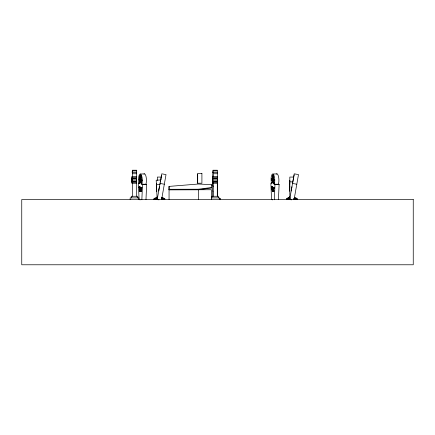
<?xml version="1.0" encoding="UTF-8"?>
<svg xmlns="http://www.w3.org/2000/svg" width="435" height="435" viewBox="0 0 435 435"><rect width="100%" height="100%" fill="white"/><g stroke="black" fill="none" stroke-linecap="round" stroke-linejoin="round"><path stroke-width="0.65" d="M139.532 187.496C139.733 188.301 139.146 185.353 139.14 187.828M139.477 186.854C140.445 188.355 140.527 188.295 141.136 188.431L141.087 187.414M140.75 188.398L141.125 188.524L141.049 187.42M272.451 187.556L272.685 187.115L272.397 188.197L272.386 187.393L272.141 187.528L272.821 188.257L272.267 186.93L272.457 188.099L273.066 188.203L272.881 187.273M272.277 187.012L272.141 187.452L272.147 187.017L272.522 187.099L272.821 188.257M273.637 190.013L273.474 188.931L273.376 189.986M274.023 188.371L273.593 188.524L273.256 187.382L273.501 188.638L273.224 188.398M139.586 187.333L139.591 186.947M139.7 188.986L139.858 189.497L139.863 188.725L140.222 188.643L140.532 189.823L140.26 188.698L140.565 188.98A10.483 3.29 87.9 0 0 140.728 189.638L140.597 189.644A10.483 3.29 87.9 0 1 140.434 188.986L140.26 188.698M139.907 187.393C139.597 188.872 140.429 186.017 139.766 187.664M140.413 187.273C140.57 189.16 139.717 186.822 139.787 187.115M140.722 187.828L140.88 188.393M140.739 188.806L141.13 188.931L140.989 190.024M271.929 187.338C272.147 186.702 271.407 186.533 271.744 187.235M272.044 188.986C271.815 190.378 273.316 189.383 272.495 188.6M272.761 187.724L272.761 188.203M272.892 187.648C272.576 188.409 273.289 188.73 273.066 187.615L272.924 187.615M273.294 188.344L273.327 187.822M273.457 189.404L273.604 188.931L273.528 189.997L273.3 188.882L273.354 189.932M139.271 187.376C139.363 188.442 138.944 187.518 139.532 187.354L139.086 186.778L139.271 187.235M139.63 188.937L139.602 188.485M139.76 188.54L139.836 189.513M139.983 187.556L139.983 187.11L140.222 188.263M140.913 187.376L140.782 188.36L140.782 187.382L141.522 187.637L141.326 188.589M141.011 188.437L141.011 187.936M271.614 187.828L271.614 186.849M272.098 188.937C272.016 186.903 272.631 192.21 272.044 188.524C271.989 189.578 272.408 190.22 272.294 188.893M272.147 187.017L272.582 187.11L272.582 188.094C271.222 187.741 272.881 188.214 272.06 187.73M273.376 188.643L273.381 187.376M273.479 188.437L273.484 187.936M273.484 187.844C273.028 186.414 273.756 188.214 273.593 188.524M139.891 190.454C140.347 189.682 139.428 190.541 140.195 190.193M140.505 188.719L140.402 189.829M272.212 189.796C272.315 187.012 273.202 191.291 272.805 188.861C273.887 188.687 272.816 191.079 272.805 188.861M140.168 190.786L140.461 191.335L139.94 191.21A1.403 0.44 87.9 0 1 139.847 191.139C139.575 190.394 140.69 190.965 140.124 190.193M139.771 187.463L139.929 188.197L139.804 187.012M139.918 188.186L139.945 187.849L139.526 187.909M140.016 189.981L140.01 190.122A1.435 0.451 87.9 0 0 139.863 190.041L139.619 190.693L139.972 190.949M140.451 187.904L140.478 187.229M140.347 187.675L140.44 187.887M141.283 187.539C141.701 187.327 141.353 188.366 141.337 188.05M141.179 191.373L141.119 190.508L141.179 191.373A10.483 3.29 87.9 0 1 141.016 190.715C140.701 192.422 142.626 190.497 140.103 190.231L139.94 191.177L140.461 191.302M272.479 190.122L272.353 190.432L272.479 190.122A1.435 0.451 87.9 0 0 272.332 190.041L272.408 191.21A1.403 0.44 87.9 0 1 272.315 191.139L272.315 190.954M272.299 191.117L272.392 190.677L272.767 190.731L272.663 190.193M272.946 187.746L272.952 187.229M273.044 187.779L272.935 187.615M272.919 190.323L272.941 191.134L273.001 190.323C272.397 189.464 274.447 192.977 273.789 190.53M274.273 187.621L274.213 188.632L274.088 188.257A3.165 0.995 87.9 0 1 274.088 188.79L273.751 187.98L273.985 188.197M273.43 187.414L273.93 187.507L273.849 188.089M139.923 186.925L139.347 186.86L139.086 187.866M272.386 187.224L271.821 186.86L271.799 187.295M140.532 188.785L140.739 189.959L140.663 188.779M141.196 191.688L141.25 190.584M272.37 190.938L272.261 190.682L272.343 191.09M273.082 189.964C273.582 189.29 272.533 188.132 273.033 188.98A10.483 3.29 87.9 0 0 273.196 189.638L273.066 189.644A10.483 3.29 87.9 0 1 272.903 188.986L272.734 188.698M273.664 191.688L273.849 190.579M139.961 189.399C140.978 188.839 139.7 188.333 139.602 189.562M139.891 189.524C139.956 190.16 139.069 188.611 139.733 188.48M139.717 188.067L140.113 188.094C139.983 185.359 140.44 189.355 140.293 187.654M140.886 189.932C141.25 187.175 140.842 191.482 141.081 189.22C140.701 189.627 141.495 190.367 141.092 188.953M141.022 188.447L141.06 188.143M141.457 188.583L141.25 187.431L140.782 187.382M272.06 186.947L272.082 187.98L272.457 188.099M272.218 187.79L271.902 187.969M273.49 188.627L273.142 188.377L273.191 187.36M273.669 187.469C274.137 190.187 273.789 187.213 274.001 187.518M139.401 187.909L139.347 186.86M272 187.746C271.092 188.132 272.207 187.849 271.821 186.86M141.826 187.501L141.614 188.79A3.165 0.995 87.9 0 0 141.625 188.295L141.516 187.915M272.5 189.975L272.495 190.448L272.375 190.106A1.435 0.451 87.9 0 0 272.207 190.046L272.185 191.144A1.403 0.44 87.9 0 0 272.31 191.183L272.223 190.1L272.408 191.123M139.798 187.24L139.804 186.925M139.994 189.056L140.108 188.643L140.043 189.448M140.472 187.463L140.608 187.142L140.603 187.458M272.941 187.463L273.082 187.142L273.071 187.458M273.751 188.05C273.718 187.3 274.229 187.866 273.593 187.436M272.979 190.345L273.153 191.525C274.371 191.193 272.555 189.301 272.919 191.449C272.74 188.806 272.87 192.248 272.794 190.998M141.658 188.513L141.805 187.621M141.696 187.501L141.674 187.904M274.295 187.501L274.284 187.915M141.75 180.84C142.169 177.072 140.304 184.815 139.477 179.345C138.488 177.404 139.559 182.2 140.38 181.542C138.591 182.586 139.445 184.581 140.581 181.884C141.946 185.723 142.392 183.244 140.657 181.678L141.772 180.895M140.581 181.335L139.548 179.019M139.586 182.363C138.428 183.733 140.059 183.434 140.581 181.884M140.456 181.884L141.5 184.097L141.451 183.021M141.853 199.752L142.511 184.424L141.826 184.201A5.862 1.838 87.9 0 0 141.739 176.083A5.862 1.838 87.9 0 0 139.167 175.245A5.862 1.838 87.9 0 0 139.08 183.309L138.395 183.086L139.08 199.529L140.179 199.882M145.986 199.605L146.644 184.277L141.826 184.201M271.793 180.123L272.854 181.542C270.934 182.417 271.696 184.668 273.055 181.884C274.442 185.723 274.833 183.157 273.126 181.678L274.262 180.748L274.219 179.671L272.924 181.341L271.739 178.78M273.055 181.335C273.011 179.193 270.445 177.91 271.973 180.068M272.924 181.884L273.968 184.097L273.925 183.021M274.327 199.752L274.985 184.424L274.3 184.201A5.862 1.838 87.9 0 0 274.213 176.083A5.862 1.838 87.9 0 0 271.641 175.245A5.862 1.838 87.9 0 0 271.554 183.309L270.864 183.086L271.554 199.529L272.653 199.882M278.454 199.605L279.112 184.277L274.3 184.201M139.901 189.981L139.88 190.095A1.435 0.451 87.9 0 0 139.733 190.046L139.717 191.144A1.403 0.44 87.9 0 0 139.842 191.183L140.336 190.209L140.581 191.449L140.5 190.264M141.544 187.447C140.293 186.463 140.945 189.801 140.461 187.615M140.592 187.615C140.641 189.883 140.336 186.31 139.912 187.224M140.646 190.389L140.695 191.215L140.88 190.617L141.38 190.546M141.631 188.785L141.413 187.447L141.397 187.751M272.397 188.197L272.261 187.398M272.691 191.248L272.669 191.003C272.566 190.432 272.261 191.9 272.571 190.231L272.723 191.308M272.968 190.264L272.533 190.166M273.501 188.311L272.935 188.415L272.962 188.072M273.316 191.476L273.517 190.579L273.794 191.688M273.153 191.525L273.31 190.416L273.615 190.709A10.483 3.29 87.9 0 0 273.778 191.367M273.881 188.725L273.751 188.023M140.945 189.926C141.777 190.845 140.663 188.36 141.011 189.35M273.463 190.024L273.849 190.079L273.561 188.953M273.887 188.524L274.017 187.447M139.646 189.535L139.7 188.518M140.826 191.215L140.75 190.421L140.695 191.221M141.386 187.92L141.136 188.431M272.234 189.529L271.989 189.54M273.968 188.785L273.968 188.301A3.165 0.995 87.9 0 1 273.958 188.79L274.099 188.785M140.108 191.166L140.119 190.258L140.168 190.737L139.793 190.682M140.113 190.769L140.032 191.161M273.86 187.92L273.642 188.54L273.925 188.583M139.477 187.942L139.923 187.985M140.445 190.323L140.472 191.134M141.408 188.725L141.196 187.963M272.103 188.034L271.929 187.447M272.163 188.012L271.951 186.854M273.381 187.822L273.354 187.316M273.871 188.513L274.11 188.311M273.849 190.546L273.387 190.584L273.164 191.215L273.109 190.34M139.222 187.828L139.689 187.98L139.564 186.963M139.51 186.947L139.613 187.98L140.054 188.078M271.984 186.947L272 187.284M272.658 190.764L272.663 191.215M273.169 191.221L273.175 190.372L273.294 191.215M140.451 191.449L140.505 190.345L140.581 191.449M273.071 191.134L273.049 190.372M140.913 191.52L140.635 190.34M141.13 189.97L141.098 189.41M274.121 188.545L273.887 187.534M272.538 190.699L272.587 190.258M272.663 190.693L272.598 190.193M273.387 190.584L273.283 191.525L273.169 190.568L272.941 191.134M273.039 190.573L272.919 191.449M273.169 190.568L273.049 191.449M139.211 179.051L139.396 180.123M140.054 178.867L140.037 178.948A1.359 0.424 87.9 0 0 140.456 180.786A1.359 0.424 87.9 0 0 140.869 179.215L140.94 178.959A2.175 0.685 87.9 0 0 140.94 175.898A2.175 0.685 87.9 0 0 139.967 175.582A2.175 0.685 87.9 0 0 139.967 178.644L140.168 178.943A1.359 0.424 87.9 0 0 140.581 180.781A1.359 0.424 87.9 0 0 141 179.215L141.07 178.954A2.175 0.685 87.9 0 0 141.179 178.54M272.522 178.867L272.511 178.948A1.359 0.424 87.9 0 0 272.924 180.786A1.359 0.424 87.9 0 0 273.338 179.215L273.408 178.959A2.175 0.685 87.9 0 0 273.408 175.898A2.175 0.685 87.9 0 0 272.44 175.582A2.175 0.685 87.9 0 0 272.44 178.644L272.642 178.943A1.359 0.424 87.9 0 0 272.892 180.623A1.359 0.424 87.9 0 0 273.425 180.226M141.31 191.367A10.483 3.29 87.9 0 1 141.147 190.709L140.973 190.421L140.815 191.525L140.695 190.568M141.516 187.724L141.647 188.083M158.818 189.606L159.036 188.377M159.09 188.089L159.46 186.767M160.178 183.488L160.162 182.787M160.803 179.938L161.211 177.616M161.271 177.268L161.575 175.544M161.412 177.257L161.477 176.893M161.608 199.643L166.023 174.582L161.744 173.826L157.209 199.529L159.047 199.85M292.673 183.331L292.842 181.612M293.418 179.106L292.885 181.341M293.511 178.578L293.875 176.507M293.968 175.99L294.158 174.919M294.076 199.643L298.497 174.582L294.212 173.826L289.683 199.529L291.515 199.85M140.347 177.186L140.179 176.958L140.472 177.181M141.032 177.409L140.869 177.181L141.163 177.404M272.816 177.186L272.653 176.958L272.946 177.181M273.501 177.409L273.338 177.181L273.631 177.404M273.479 189.35L273.457 188.98M274.393 180.748C274.621 178.529 273.528 180.433 272.924 181.341M140.853 178.432L140.38 178.323L140.668 177.73M273.327 178.432L272.854 178.323C273.104 176.61 273.506 179.666 273.011 177.736M273.136 177.73L272.854 178.323M139.891 188.785L140.081 189.644L139.874 189.268M272.364 188.785L272.549 189.644L272.691 188.763L272.653 189.655L272.402 188.616M272.691 188.263L272.555 187.121M272.451 187.605L272.506 187.148M140.086 187.61L140.451 187.18L140.478 188.219M141.674 187.605L141.81 187.915M140.38 181.542L139.537 182.33M140.456 181.341L141.565 180.324M140.657 181.678L141.663 180.77M272.854 181.542L271.924 182.368L271.842 182.961M272.049 182.792L273.055 181.884M273.126 181.678L274.24 180.895M271.81 178.78L271.87 180.123M139.825 191.117L139.755 190.122L140.01 190.427M141.636 188.311L141.283 188.529L141.174 187.485M272.392 187.985L271.984 188.002M273.066 188.203L272.837 187.142L272.761 187.654M273.316 190.459L273.359 191.465L273.484 190.709A10.483 3.29 87.9 0 0 273.648 191.373M140.173 190.253L140.222 190.737M272.642 190.253L272.538 191.253M169.036 189.285L198.371 189.214L211.41 187.518L211.432 188.04L198.398 189.736L169.063 189.807L169.036 186.403L198.371 184.027L211.41 184.636L211.432 185.158M271.853 186.86L271.668 187.295L272 187.409M156.366 183.652L156.334 185.669M156.29 184.75L160.151 184.581M156.518 186.506L156.622 188.524M156.535 189.41L156.638 191.465M140.456 174.027L144.583 173.88M272.924 174.027L277.051 173.88M140.391 179.34L140.684 180.041M140.603 179.405L140.897 179.998L140.603 179.943M140.684 179.927L140.391 179.878L140.897 179.998M138.395 183.086L139.575 183.048M273.055 179.35L273.365 179.454L272.843 179.263L272.843 179.938L273.262 180.074L273.262 179.399M272.968 179.372L273.305 179.432L273.24 179.998M142.511 184.424L146.644 184.277M272.968 179.911L273.305 179.976M139.352 186.892L139.733 186.947M140.282 187.278L140.597 187.213M140.461 187.338L140.973 187.344M140.217 187.605L140.309 188.219M140.956 188.469L141.533 188.507M139.515 189.54C140.717 190.225 140.309 187.822 140.739 189.959M274.985 184.424L279.112 184.277M140.51 190.378C141.527 190.198 140.815 192.439 141.049 190.579L141.326 191.688M139.901 190.769L140.298 190.78M140.152 191.183L139.793 190.715M272.408 186.925L271.87 186.93L272.321 186.985M272.707 187.18L273.066 187.213M271.853 187.915L271.668 187.382L272 187.354M272.93 187.338L273.321 187.354M272.294 188.502L272.071 188.485M273.365 188.453L273.718 188.485L273.669 187.963M273.028 190.421L273.555 190.443M272.315 190.748L272.772 190.78M132.332 170.928L136.682 170.928M212.96 170.928L217.31 170.928M212.96 171.542L212.824 172.651M132.332 172.342L136.682 172.342M212.96 172.342L217.31 172.342M132.332 173.755L136.682 173.755M212.96 173.755L217.31 173.755M136.682 176.659L131.789 176.659L131.789 183.249L136.682 183.249M217.31 176.659L212.416 176.659L212.416 183.249L217.31 183.249M161.689 177.067L157.339 177.067L157.339 180.427M293.538 177.067L289.813 177.067L289.813 196.865M131.789 177.203L132.061 177.203M136.682 177.507L132.332 177.507L132.332 182.401L136.682 182.401M217.31 177.507L212.96 177.507L212.96 182.401L217.31 182.401M131.789 178.323L136.682 178.323M212.416 178.323L217.31 178.323M131.952 178.464L132.061 179.302M131.789 178.595L132.061 178.595M132.332 178.731L136.682 178.731M212.96 178.731L217.31 178.731M131.952 179.693L132.061 180.492M131.789 179.954L136.682 179.954M212.416 179.954L217.31 179.954M289.813 180.275L289.813 182.466M132.061 180.781L132.061 181.765M132.332 181.177L136.682 181.177M212.96 181.177L217.31 181.177M131.789 181.313L132.061 181.368M131.789 181.585L136.682 181.585M212.416 181.585L217.31 181.585M289.813 181.874L292.918 181.874M131.789 182.705L132.061 182.705M289.813 183.195L289.677 185.315M212.938 183.401L212.802 185.413M289.813 185.984L289.677 188.306M213.074 186.207L212.938 191.183M289.677 188.948L289.677 191.231M157.421 197.436L156.116 197.436L156.116 198.534M161.336 197.436L162.641 197.436L162.641 198.534M289.895 197.436L288.59 197.436L288.59 198.534M156.366 197.936L155.029 197.936L155.029 199.121L157.035 199.121M162.391 197.936L163.729 197.936L163.729 199.121L161.722 199.121M211.453 197.898L219.485 197.898L219.485 199.529M288.84 197.936L287.502 197.936L287.502 199.121L290.178 199.121M294.865 197.936L296.202 197.936L296.202 199.121L293.522 199.121M156.116 197.99L157.421 197.99M161.336 197.99L162.641 197.99M288.59 197.99L290.547 197.99M155.3 198.442L153.941 198.442L153.941 199.529M163.457 198.442L164.816 198.442L164.816 199.529M219.191 198.442L220.55 198.442L220.55 199.529M287.774 198.442L286.415 198.442L286.415 199.529M295.93 198.442L297.29 198.442L297.29 199.529M155.029 198.577L157.421 198.534M161.336 198.534L163.729 198.577M287.502 198.577L290.178 198.577M293.522 198.577L296.202 198.577M153.941 199.159L157.339 199.159M161.418 199.159L164.816 199.159M286.415 199.159L289.813 199.159M293.891 199.159L297.29 199.159M139.94 191.123L139.804 190.133M272.451 187.654L272.631 188.154M293.696 177.54L293.581 178.176M292.51 183.461L296.795 184.217M291.939 186.729L291.695 188.105M291.651 188.366L291.423 189.633M291.401 189.769L291.189 190.97M160.934 179.176L160.841 179.709M160.624 180.161L160.417 181.341M160.042 183.461L164.327 184.217M158.927 189.769L158.704 191.036M272.587 190.769L272.805 191.34M140.978 190.454L140.886 191.465L140.918 190.584M140.369 190.269L140.597 191.128M140.331 191.34L140.326 190.998M140.897 179.454L140.369 179.263L140.369 179.938L140.788 180.074L140.788 179.399M272.783 188.257L273.066 188.311M139.95 188.137L140.026 187.659M272.799 189.796L272.865 188.698M272.734 188.736L272.691 189.693L272.348 189.268M140.853 187.354L140.782 187.828M141.353 187.518L141.413 188.524M139.689 186.958L139.804 188.002M140.668 188.812L140.728 189.638M274.006 188.719L274.115 187.925M141.533 180.775C142.664 181.123 141.386 178.317 141.435 180.329M273.256 181.672L274.055 183.015M140.782 181.672L141.582 183.015M271.848 180.074L272.723 181.547M139.374 180.074L140.255 181.547M141.69 188.11L141.5 188.785A3.165 0.995 87.9 0 0 141.495 188.301M272.653 178.861L272.571 178.638A2.175 0.685 87.9 0 1 272.571 175.577A2.175 0.685 87.9 0 1 273.539 175.892A2.175 0.685 87.9 0 1 273.539 178.954M140.179 178.861L140.097 178.638A2.175 0.685 87.9 0 1 140.168 175.414A2.175 0.685 87.9 0 1 141.179 176.376M140.538 177.736L140.722 178.437M272.946 189.752L272.935 188.855L273.213 189.959M140.614 189.964L140.336 188.861M140.684 191.525L140.565 190.573M140.336 190.307L140.429 191.242M272.163 186.925L272.218 187.425M160.607 181.444L160.531 179.981L156.187 180.21L157.209 199.757M198.371 189.214L198.42 199.529M169.036 186.403L169.063 189.807M140.587 188.855L140.597 189.644M140.478 189.752L140.467 188.855M139.591 187.925L139.586 187.441M273.691 187.523L273.756 188.529M272.272 187.523L272.277 188.002M141.011 187.452L141.011 187.844M273.196 189.638L273.006 188.785L273.066 189.644M211.41 184.636L211.432 188.04M295.115 197.436L295.115 198.534M289.677 196.386L289.677 197.952M273.153 179.367L273.153 180.041M273.049 179.329L273.049 180.008M272.946 179.296L272.946 179.97M218.375 197.898L218.397 196.267L211.872 196.267L211.85 197.898M217.424 176.692L217.424 196.267M217.288 196.267L217.31 170.221L212.96 170.221L212.943 176.909M213.215 176.49L213.215 176.817M213.079 174.517L213.079 176.817M213.074 182.841L213.074 184M213.074 185.179L213.074 186.479M213.074 191.047L213.074 196.267M212.938 182.841L212.938 196.267M211.47 199.529L211.47 189.742L169.057 189.742L169.057 199.529M197.697 174.517L197.697 183.217M157.204 196.386L157.204 197.952M140.837 179.432L140.837 179.976M140.581 179.329L140.581 180.008M140.472 179.296L140.472 179.97M138.857 199.529L138.857 197.898L130.157 197.898L130.157 199.529M137.77 197.898L137.77 196.267L131.245 196.267L131.245 197.898M136.682 196.267L136.682 170.221L132.332 170.221L132.332 176.659M132.332 183.249L132.332 196.267M132.196 171.51L132.196 172.651M276.361 174.076A5.862 1.838 87.9 0 1 278.569 176.86A5.862 1.838 87.9 0 1 278.427 184.054M143.887 174.076A5.862 1.838 87.9 0 1 146.1 176.86A5.862 1.838 87.9 0 1 145.953 184.054M201.911 173.429L197.561 173.429L197.561 183.217L201.911 183.217L201.911 173.429M413.25 199.529L21.75 199.529L21.75 264.779L413.25 264.779L413.25 199.529"/></g></svg>
